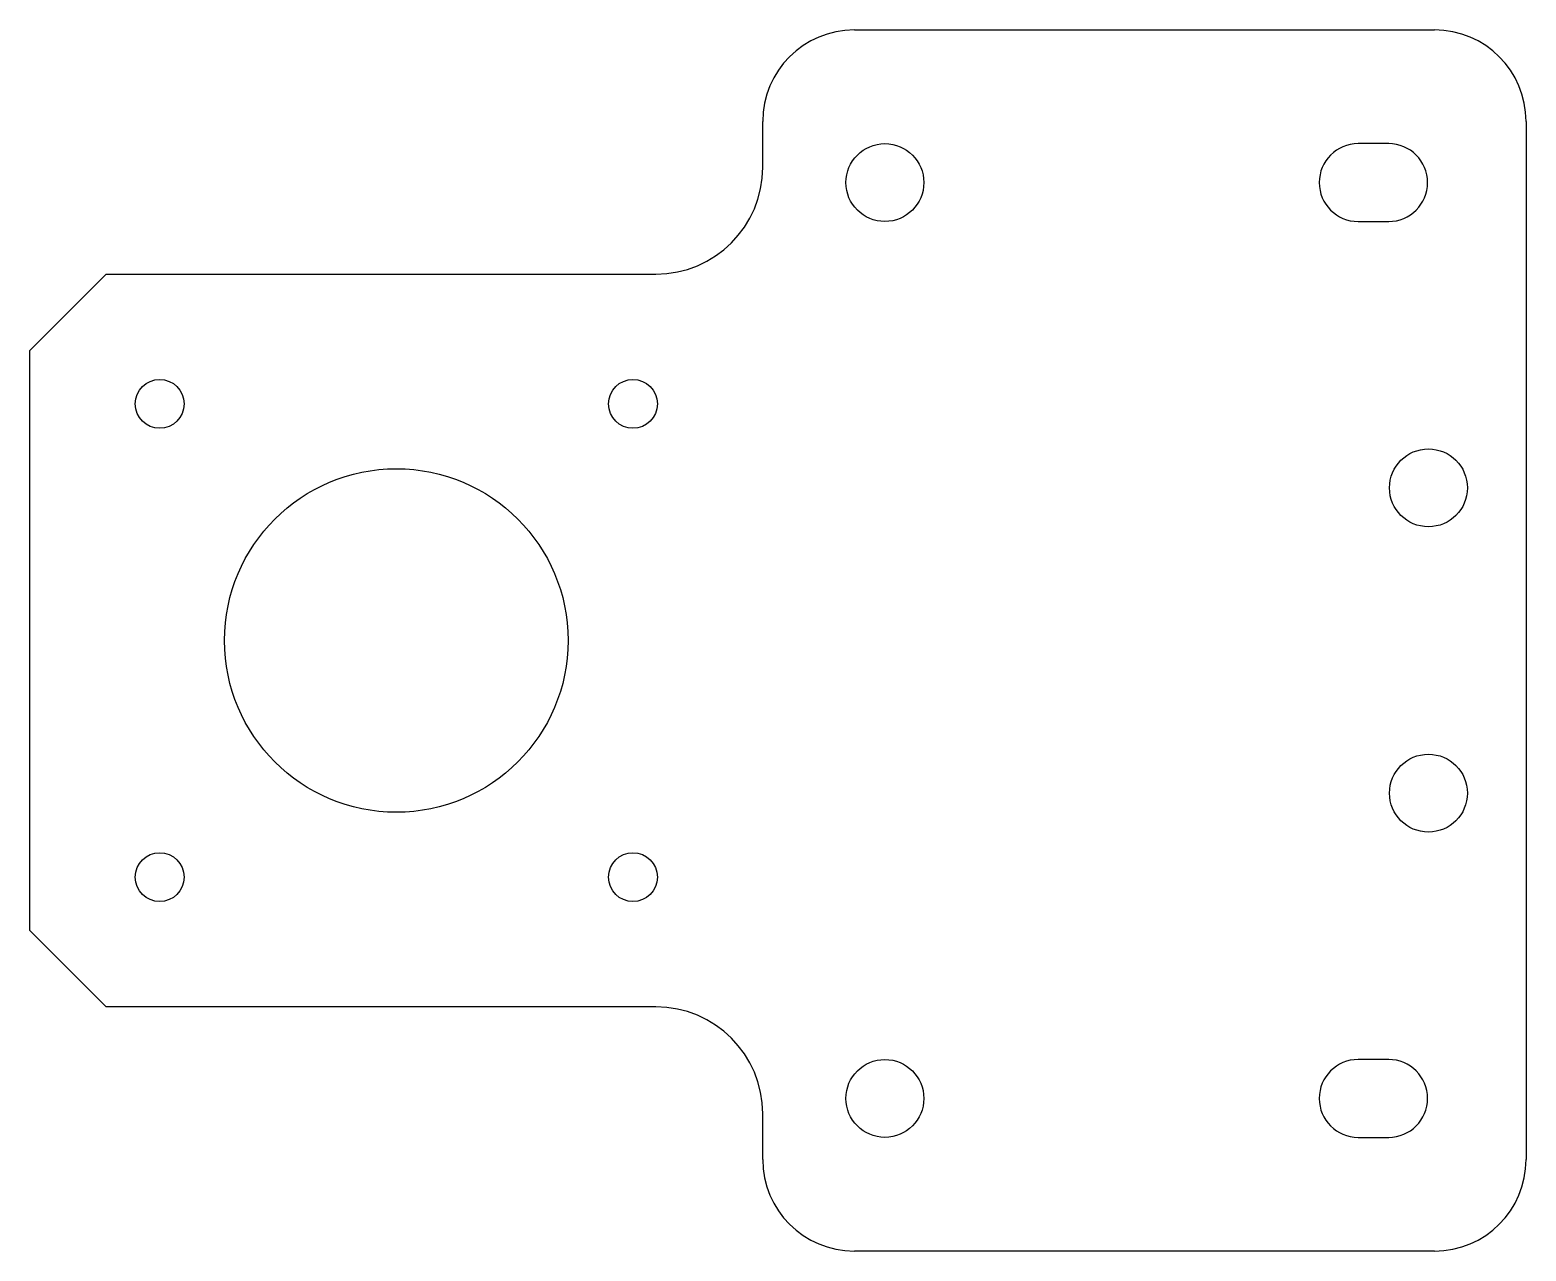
# Model space of a CAD drawing. Header units: millimetres. Extents: x -73 to 25, y -40 to 40.
import ezdxf

# ---------------------------------------------------------------- set-up
doc = ezdxf.new("R2010")
doc.units = ezdxf.units.MM

msp = doc.modelspace()

# ---------------------------------------------------------------- linework, layer by layer
at = {"color": 7, "linetype": 'Continuous', "lineweight": 25}
for p, q in [((-19, 40), (19, 40)), ((-25, 31), (-25, 34)), ((25, 34), (25, -34)), ((16, 32.55), (14, 32.55)), ((14, 27.45), (16, 27.45)), ((-73, 19), (-68, 24)), ((-68, 24), (-32, 24)), ((-73, -19), (-73, 19)), ((-68, -24), (-73, -19)), ((-32, -24), (-68, -24)), ((16, -27.45), (14, -27.45)), ((-25, -34), (-25, -31)), ((14, -32.55), (16, -32.55)), ((19, -40), (-19, -40))]:
    msp.add_line(p, q, dxfattribs=at)
for centre, radius in [((-17, 30), 2.55), ((-64.5, 15.5), 1.6), ((-33.5, 15.5), 1.6), ((18.605, 10), 2.55), ((-49, 0), 11.25), ((18.605, -10), 2.55), ((-64.5, -15.5), 1.6), ((-33.5, -15.5), 1.6), ((-17, -30), 2.55)]:
    msp.add_circle(centre, radius, dxfattribs=at)
for centre, radius, start, end in [((-19, 34), 6, 90, 180), ((19, 34), 6, 0, 90), ((14, 30), 2.55, 90, 270), ((16, 30), 2.55, 270, 90), ((-32, 31), 7, 270, 0), ((-32, -31), 7, 0, 90), ((14, -30), 2.55, 90, 270), ((16, -30), 2.55, 270, 90), ((-19, -34), 6, 180, 270), ((19, -34), 6, 270, 0)]:
    msp.add_arc(centre, radius, start, end, dxfattribs=at)

doc.saveas('drawing.dxf')
